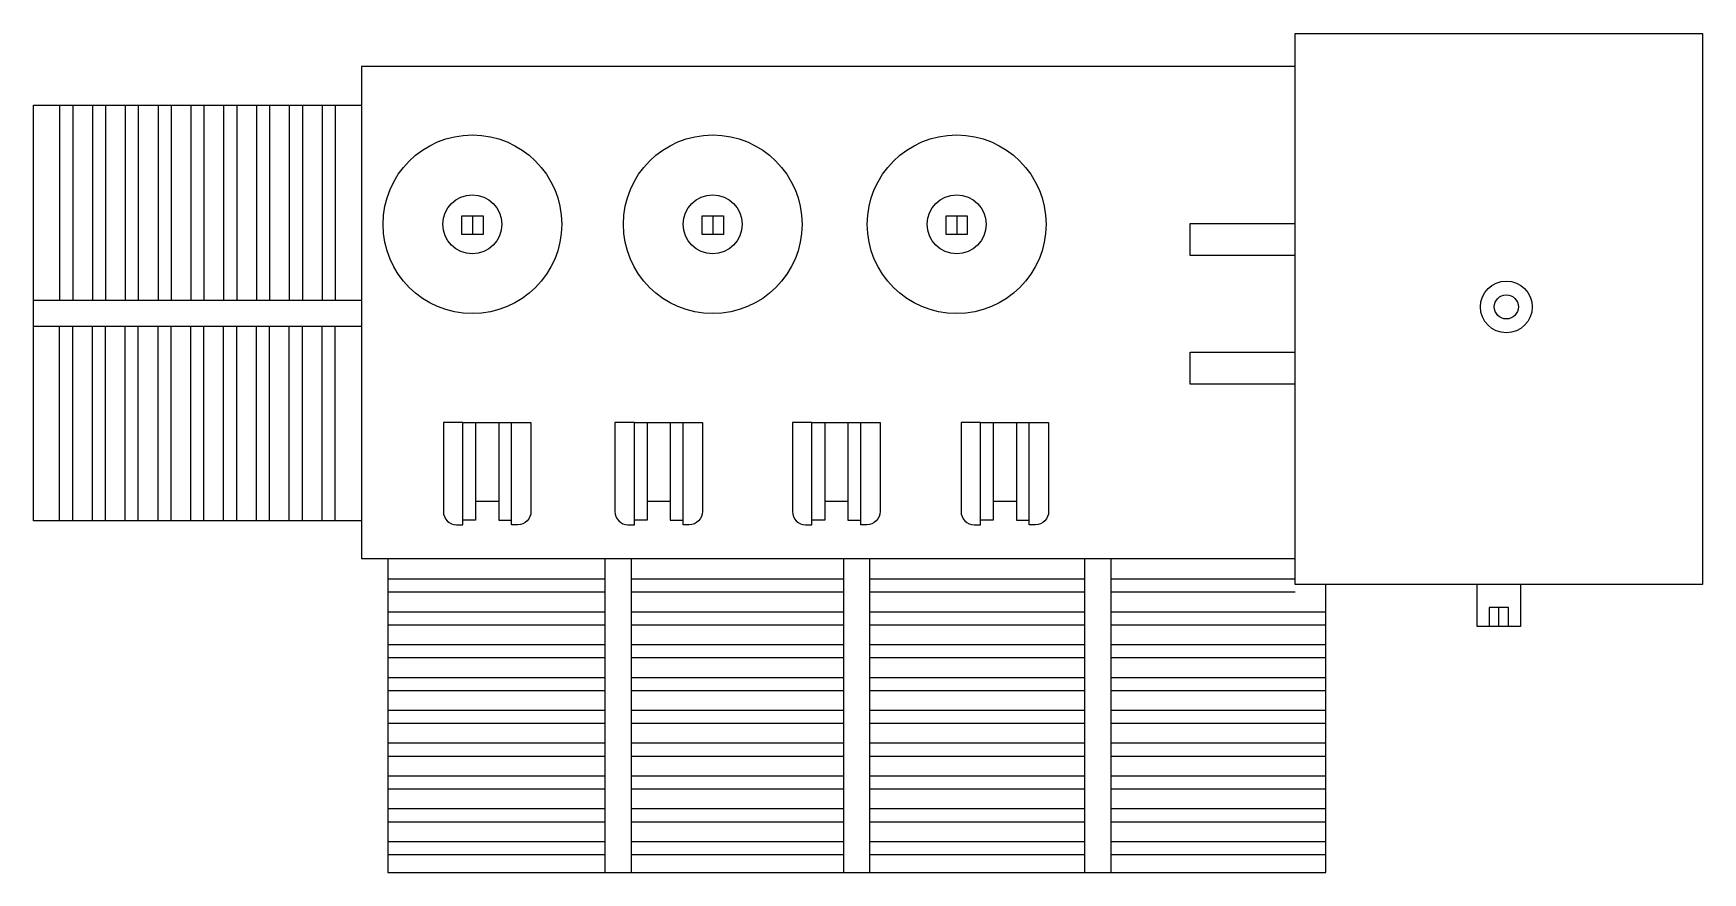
# Model space of a CAD drawing. Header units: millimetres. Extents: x 20927 to 53748, y 38421 to 54891.
# Drawn here: x 24624 to 25960, y 41012 to 41684 of the extents above; entities that cross this region are included whole.
import ezdxf

# ---------------------------------------------------------------- set-up
doc = ezdxf.new("R2010")
doc.units = ezdxf.units.MM
doc.layers.add('DETAIL', color=4, linetype='Continuous')
doc.layers.add('TRANS', color=2, linetype='Continuous')

msp = doc.modelspace()

# ---------------------------------------------------------------- linework, layer by layer
at = {"layer": 'DETAIL', "ltscale": 0.25}
for p, q in [((24645.4, 41626), (24645.4, 41470.2)), ((24655.9, 41626), (24655.9, 41470.2)), ((24671.7, 41626), (24671.7, 41470.2)), ((24682.2, 41626), (24682.2, 41470.2)), ((24697.9, 41626), (24697.9, 41470.2)), ((24708.4, 41626), (24708.4, 41470.2)), ((24724.2, 41626), (24724.2, 41470.2)), ((24734.7, 41626), (24734.7, 41470.2)), ((24750.4, 41626), (24750.4, 41470.2)), ((24760.9, 41626), (24760.9, 41470.2)), ((24776.7, 41626), (24776.7, 41470.2)), ((24787.2, 41626), (24787.2, 41470.2)), ((24802.9, 41626), (24802.9, 41470.2)), ((24813.4, 41626), (24813.4, 41470.2)), ((24829.2, 41626), (24829.2, 41470.2)), ((24839.7, 41626), (24839.7, 41470.2)), ((24855.4, 41626), (24855.4, 41470.2)), ((24865.9, 41626), (24865.9, 41470.2)), ((24624.5, 41470.2), (24887, 41470.2)), ((24624.5, 41449.2), (24887, 41449.2)), ((24645.4, 41293.5), (24645.4, 41449.2)), ((24655.9, 41293.5), (24655.9, 41449.2)), ((24671.7, 41293.5), (24671.7, 41449.2)), ((24682.2, 41293.5), (24682.2, 41449.2)), ((24697.9, 41293.5), (24697.9, 41449.2)), ((24708.4, 41293.5), (24708.4, 41449.2)), ((24724.2, 41293.5), (24724.2, 41449.2)), ((24734.7, 41293.5), (24734.7, 41449.2)), ((24750.4, 41293.5), (24750.4, 41449.2)), ((24760.9, 41293.5), (24760.9, 41449.2)), ((24776.7, 41293.5), (24776.7, 41449.2)), ((24787.2, 41293.5), (24787.2, 41449.2)), ((24802.9, 41293.5), (24802.9, 41449.2)), ((24813.4, 41293.5), (24813.4, 41449.2)), ((24829.2, 41293.5), (24829.2, 41449.2)), ((24839.7, 41293.5), (24839.7, 41449.2)), ((24855.4, 41293.5), (24855.4, 41449.2)), ((24865.9, 41293.5), (24865.9, 41449.2)), ((24968.1, 41372.3), (25007.1, 41372.3)), ((25105.3, 41372.3), (25144.3, 41372.3)), ((25247.4, 41372.3), (25286.4, 41372.3)), ((25382.2, 41372.3), (25421.3, 41372.3)), ((25081.9, 41012.1), (25081.9, 41263.3)), ((25102.9, 41012.1), (25102.9, 41263.3)), ((25272.8, 41012.1), (25272.8, 41263.3)), ((25293.8, 41012.1), (25293.8, 41263.3)), ((25465.8, 41012.1), (25465.8, 41263.3)), ((25486.8, 41012.1), (25486.8, 41263.3)), ((24908, 41247.1), (25081.9, 41247.1)), ((25102.9, 41247.1), (25272.8, 41247.1)), ((25293.8, 41247.1), (25465.8, 41247.1)), ((25486.8, 41247.1), (25634, 41247.1)), ((24908, 41236.6), (25081.9, 41236.6)), ((25102.9, 41236.6), (25272.8, 41236.6)), ((25293.8, 41236.6), (25465.8, 41236.6)), ((25486.8, 41236.6), (25634, 41236.6)), ((24908, 41220.8), (25081.9, 41220.8)), ((25102.9, 41220.8), (25272.8, 41220.8)), ((25293.8, 41220.8), (25465.8, 41220.8)), ((25486.8, 41220.8), (25658.7, 41220.8)), ((25797, 41208.9), (25797, 41224.3)), ((24908, 41210.3), (25081.9, 41210.3)), ((25102.9, 41210.3), (25272.8, 41210.3)), ((25293.8, 41210.3), (25465.8, 41210.3)), ((25486.8, 41210.3), (25658.7, 41210.3)), ((24908, 41194.6), (25081.9, 41194.6)), ((25102.9, 41194.6), (25272.8, 41194.6)), ((25293.8, 41194.6), (25465.8, 41194.6)), ((25486.8, 41194.6), (25658.7, 41194.6)), ((24908, 41184.1), (25081.9, 41184.1)), ((25102.9, 41184.1), (25272.8, 41184.1)), ((25293.8, 41184.1), (25465.8, 41184.1)), ((25486.8, 41184.1), (25658.7, 41184.1)), ((24908, 41168.3), (25081.9, 41168.3)), ((25102.9, 41168.3), (25272.8, 41168.3)), ((25293.8, 41168.3), (25465.8, 41168.3)), ((25486.8, 41168.3), (25658.7, 41168.3)), ((24908, 41157.8), (25081.9, 41157.8)), ((25102.9, 41157.8), (25272.8, 41157.8)), ((25293.8, 41157.8), (25465.8, 41157.8)), ((25486.8, 41157.8), (25658.7, 41157.8)), ((24908, 41142.1), (25081.9, 41142.1)), ((25102.9, 41142.1), (25272.8, 41142.1)), ((25293.8, 41142.1), (25465.8, 41142.1)), ((25486.8, 41142.1), (25658.7, 41142.1)), ((24908, 41131.6), (25081.9, 41131.6)), ((25102.9, 41131.6), (25272.8, 41131.6)), ((25293.8, 41131.6), (25465.8, 41131.6)), ((25486.8, 41131.6), (25658.7, 41131.6)), ((24908, 41115.8), (25081.9, 41115.8)), ((25102.9, 41115.8), (25272.8, 41115.8)), ((25293.8, 41115.8), (25465.8, 41115.8)), ((25486.8, 41115.8), (25658.7, 41115.8)), ((24908, 41105.3), (25081.9, 41105.3)), ((25102.9, 41105.3), (25272.8, 41105.3)), ((25293.8, 41105.3), (25465.8, 41105.3)), ((25486.8, 41105.3), (25658.7, 41105.3)), ((24908, 41089.6), (25081.9, 41089.6)), ((25102.9, 41089.6), (25272.8, 41089.6)), ((25293.8, 41089.6), (25465.8, 41089.6)), ((25486.8, 41089.6), (25658.7, 41089.6)), ((24908, 41079.1), (25081.9, 41079.1)), ((25102.9, 41079.1), (25272.8, 41079.1)), ((25293.8, 41079.1), (25465.8, 41079.1)), ((25486.8, 41079.1), (25658.7, 41079.1)), ((24908, 41063.3), (25081.9, 41063.3)), ((25102.9, 41063.3), (25272.8, 41063.3)), ((25293.8, 41063.3), (25465.8, 41063.3)), ((25486.8, 41063.3), (25658.7, 41063.3)), ((24908, 41052.8), (25081.9, 41052.8)), ((25102.9, 41052.8), (25272.8, 41052.8)), ((25293.8, 41052.8), (25465.8, 41052.8)), ((25486.8, 41052.8), (25658.7, 41052.8)), ((24908, 41037.1), (25081.9, 41037.1)), ((25102.9, 41037.1), (25272.8, 41037.1)), ((25293.8, 41037.1), (25465.8, 41037.1)), ((25486.8, 41037.1), (25658.7, 41037.1)), ((24908, 41026.6), (25081.9, 41026.6)), ((25102.9, 41026.6), (25272.8, 41026.6)), ((25293.8, 41026.6), (25465.8, 41026.6)), ((25486.8, 41026.6), (25658.7, 41026.6))]:
    msp.add_line(p, q, dxfattribs=at)
at = {"layer": 'DETAIL', "color": 241, "ltscale": 0.25}
for p, q in [((24975.8, 41537.5), (24975.8, 41522.5)), ((25168.1, 41537.5), (25168.1, 41522.5)), ((25363.2, 41537.5), (25363.2, 41522.5))]:
    msp.add_line(p, q, dxfattribs=at)
at = {"layer": 'DETAIL', "ltscale": 0.25}
msp.add_lwpolyline([(25960, 41242.5), (25634, 41242.5), (25634, 41683.5), (25960, 41683.5)], close=True, dxfattribs=at)
at = {"layer": 'DETAIL', "color": 241, "ltscale": 0.25}
for points in [[(24967.3, 41537.5), (24984.3, 41537.5), (24984.3, 41522.5), (24967.3, 41522.5)], [(25159.6, 41537.5), (25176.6, 41537.5), (25176.6, 41522.5), (25159.6, 41522.5)], [(25354.7, 41537.5), (25371.7, 41537.5), (25371.7, 41522.5), (25354.7, 41522.5)]]:
    msp.add_lwpolyline(points, close=True, dxfattribs=at)
at = {"layer": 'DETAIL', "ltscale": 0.25}
for points in [[(25634, 41505.9), (25550, 41505.9), (25550, 41531.3), (25634, 41531.3)], [(25634, 41402.9), (25550, 41402.9), (25550, 41428.4), (25634, 41428.4)], [(24978.3, 41372.3), (24978.3, 41294.1), (24968.1, 41294.1)], [(24996.8, 41372.3), (24996.8, 41294.1), (25007.1, 41294.1)], [(25115.5, 41372.3), (25115.5, 41294.1), (25105.3, 41294.1)], [(25134, 41372.3), (25134, 41294.1), (25144.3, 41294.1)], [(25257.6, 41372.3), (25257.6, 41294.1), (25247.4, 41294.1)], [(25276.1, 41372.3), (25276.1, 41294.1), (25286.4, 41294.1)], [(25392.5, 41372.3), (25392.5, 41294.1), (25382.2, 41294.1)], [(25411, 41372.3), (25411, 41294.1), (25421.3, 41294.1)], [(24978.3, 41309.2), (24996.8, 41309.2)], [(25115.5, 41309.2), (25134, 41309.2)], [(25257.6, 41309.2), (25276.1, 41309.2)], [(25392.5, 41309.2), (25411, 41309.2)], [(25814.4, 41242.5), (25814.4, 41208.9), (25779.7, 41208.9), (25779.7, 41242.5)], [(25804.8, 41208.9), (25804.8, 41224.3), (25789.2, 41224.3), (25789.2, 41208.9)]]:
    msp.add_lwpolyline(points, dxfattribs=at)
at = {"layer": 'DETAIL', "color": 241, "ltscale": 0.25}
for points in [[(24968.1, 41372.3), (24952.5, 41372.3), (24952.5, 41300.9, 0.414214), (24963, 41290.4), (24968.1, 41290.4)], [(25007.1, 41372.3), (25022.6, 41372.3), (25022.6, 41300.9, -0.414214), (25012.1, 41290.4), (25007.1, 41290.4)], [(25105.3, 41372.3), (25089.7, 41372.3), (25089.7, 41300.9, 0.414214), (25100.2, 41290.4), (25105.3, 41290.4)], [(25144.3, 41372.3), (25159.8, 41372.3), (25159.8, 41300.9, -0.414214), (25149.3, 41290.4), (25144.3, 41290.4)], [(25247.4, 41372.3), (25231.8, 41372.3), (25231.8, 41300.9, 0.414214), (25242.3, 41290.4), (25247.4, 41290.4)], [(25286.4, 41372.3), (25301.9, 41372.3), (25301.9, 41300.9, -0.414214), (25291.4, 41290.4), (25286.4, 41290.4)], [(25382.2, 41372.3), (25366.7, 41372.3), (25366.7, 41300.9, 0.414214), (25377.2, 41290.4), (25382.2, 41290.4)], [(25421.3, 41372.3), (25436.8, 41372.3), (25436.8, 41300.9, -0.414214), (25426.3, 41290.4), (25421.3, 41290.4)]]:
    msp.add_lwpolyline(points, format="xyb", close=True, dxfattribs=at)
at = {"layer": 'DETAIL', "ltscale": 0.25}
for centre in [(24975.7, 41530.8), (25168, 41530.8), (25363.2, 41530.8)]:
    msp.add_circle(centre, 71.5, dxfattribs=at)
at = {"layer": 'DETAIL', "color": 241, "ltscale": 0.25}
for centre, radius in [((24975.7, 41530.8), 23.6), ((25168, 41530.8), 23.6), ((25363.2, 41530.8), 23.6), ((25803, 41464.7), 20.7), ((25803, 41464.7), 9.64)]:
    msp.add_circle(centre, radius, dxfattribs=at)
at = {"layer": 'TRANS', "ltscale": 0.25}
for points in [[(25634, 41657.1), (24887, 41657.1), (24887, 41263.3), (25634, 41263.3)], [(24887, 41293.5), (24624.5, 41293.5), (24624.5, 41626), (24887, 41626)], [(24908, 41263.3), (24908, 41012.1), (25658.7, 41012.1), (25658.7, 41242.5)]]:
    msp.add_lwpolyline(points, dxfattribs=at)

doc.saveas('drawing.dxf')
